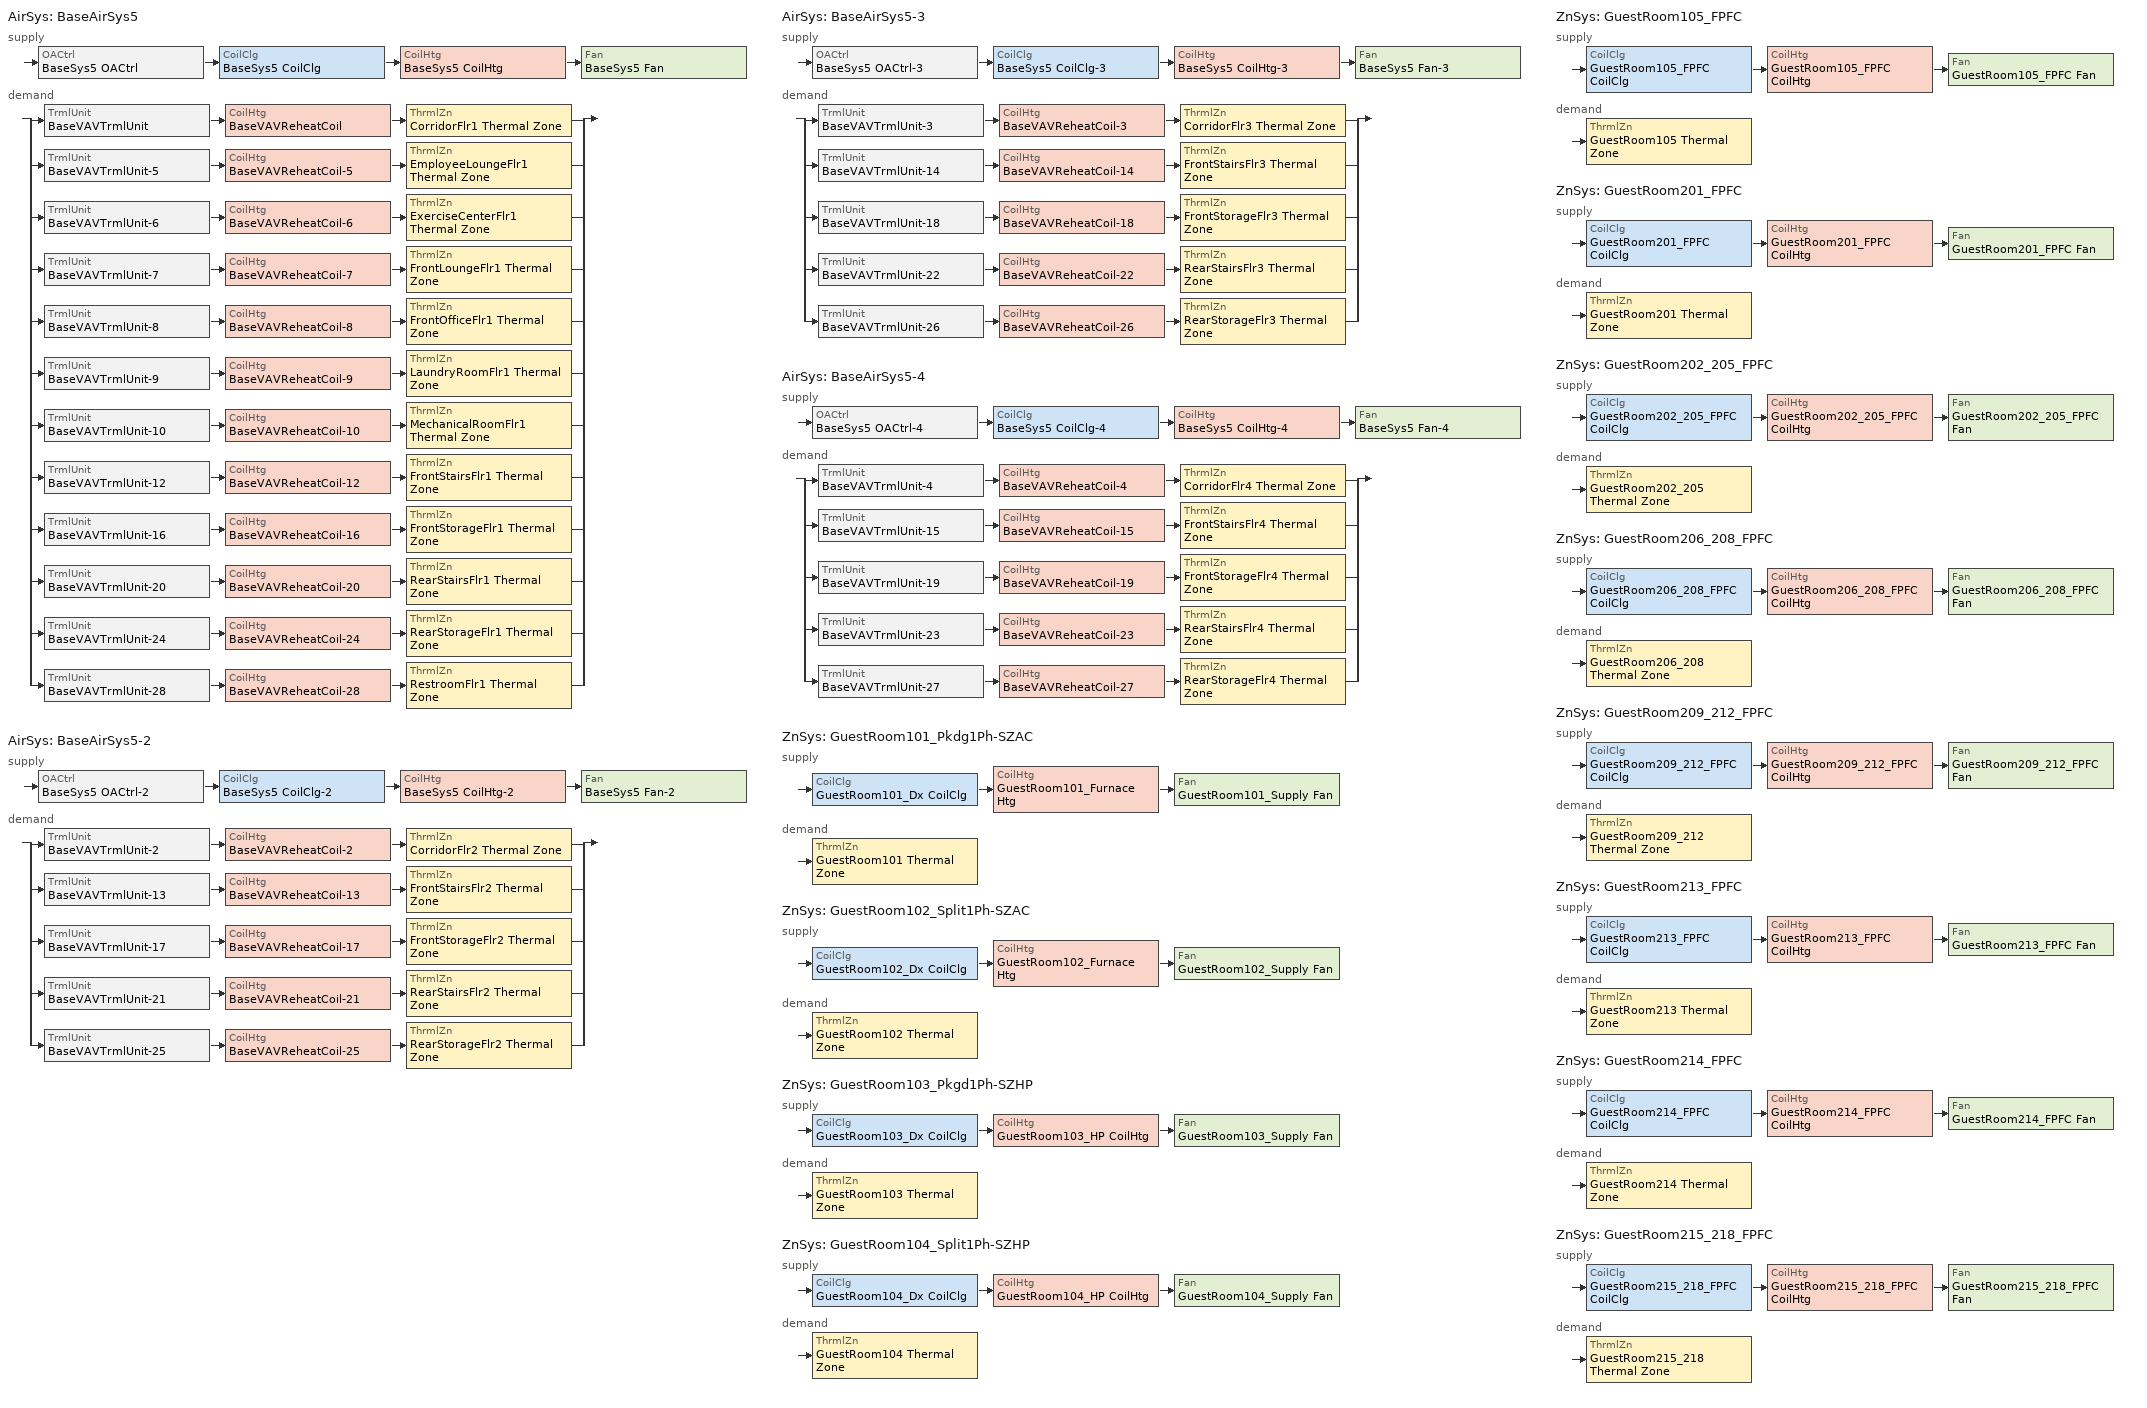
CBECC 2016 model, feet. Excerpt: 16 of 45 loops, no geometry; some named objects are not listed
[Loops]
AirSys 'BaseAirSys5'
 supply: OACtrl 'BaseSys5 OACtrl' > CoilClg 'BaseSys5 CoilClg' > CoilHtg 'BaseSys5 CoilHtg' > Fan 'BaseSys5 Fan'
 demand: split
  | TrmlUnit 'BaseVAVTrmlUnit' > CoilHtg 'BaseVAVReheatCoil' > ThrmlZn 'CorridorFlr1 Thermal Zone'
  | TrmlUnit 'BaseVAVTrmlUnit-5' > CoilHtg 'BaseVAVReheatCoil-5' > ThrmlZn 'EmployeeLoungeFlr1 Thermal Zone'
  | TrmlUnit 'BaseVAVTrmlUnit-6' > CoilHtg 'BaseVAVReheatCoil-6' > ThrmlZn 'ExerciseCenterFlr1 Thermal Zone'
  | TrmlUnit 'BaseVAVTrmlUnit-7' > CoilHtg 'BaseVAVReheatCoil-7' > ThrmlZn 'FrontLoungeFlr1 Thermal Zone'
  | TrmlUnit 'BaseVAVTrmlUnit-8' > CoilHtg 'BaseVAVReheatCoil-8' > ThrmlZn 'FrontOfficeFlr1 Thermal Zone'
  | TrmlUnit 'BaseVAVTrmlUnit-9' > CoilHtg 'BaseVAVReheatCoil-9' > ThrmlZn 'LaundryRoomFlr1 Thermal Zone'
  | TrmlUnit 'BaseVAVTrmlUnit-10' > CoilHtg 'BaseVAVReheatCoil-10' > ThrmlZn 'MechanicalRoomFlr1 Thermal Zone'
  | TrmlUnit 'BaseVAVTrmlUnit-12' > CoilHtg 'BaseVAVReheatCoil-12' > ThrmlZn 'FrontStairsFlr1 Thermal Zone'
  | TrmlUnit 'BaseVAVTrmlUnit-16' > CoilHtg 'BaseVAVReheatCoil-16' > ThrmlZn 'FrontStorageFlr1 Thermal Zone'
  | TrmlUnit 'BaseVAVTrmlUnit-20' > CoilHtg 'BaseVAVReheatCoil-20' > ThrmlZn 'RearStairsFlr1 Thermal Zone'
  | TrmlUnit 'BaseVAVTrmlUnit-24' > CoilHtg 'BaseVAVReheatCoil-24' > ThrmlZn 'RearStorageFlr1 Thermal Zone'
  | TrmlUnit 'BaseVAVTrmlUnit-28' > CoilHtg 'BaseVAVReheatCoil-28' > ThrmlZn 'RestroomFlr1 Thermal Zone'
AirSys 'BaseAirSys5-2'
 supply: OACtrl 'BaseSys5 OACtrl-2' > CoilClg 'BaseSys5 CoilClg-2' > CoilHtg 'BaseSys5 CoilHtg-2' > Fan 'BaseSys5 Fan-2'
 demand: split
  | TrmlUnit 'BaseVAVTrmlUnit-2' > CoilHtg 'BaseVAVReheatCoil-2' > ThrmlZn 'CorridorFlr2 Thermal Zone'
  | TrmlUnit 'BaseVAVTrmlUnit-13' > CoilHtg 'BaseVAVReheatCoil-13' > ThrmlZn 'FrontStairsFlr2 Thermal Zone'
  | TrmlUnit 'BaseVAVTrmlUnit-17' > CoilHtg 'BaseVAVReheatCoil-17' > ThrmlZn 'FrontStorageFlr2 Thermal Zone'
  | TrmlUnit 'BaseVAVTrmlUnit-21' > CoilHtg 'BaseVAVReheatCoil-21' > ThrmlZn 'RearStairsFlr2 Thermal Zone'
  | TrmlUnit 'BaseVAVTrmlUnit-25' > CoilHtg 'BaseVAVReheatCoil-25' > ThrmlZn 'RearStorageFlr2 Thermal Zone'
AirSys 'BaseAirSys5-3'
 supply: OACtrl 'BaseSys5 OACtrl-3' > CoilClg 'BaseSys5 CoilClg-3' > CoilHtg 'BaseSys5 CoilHtg-3' > Fan 'BaseSys5 Fan-3'
 demand: split
  | TrmlUnit 'BaseVAVTrmlUnit-3' > CoilHtg 'BaseVAVReheatCoil-3' > ThrmlZn 'CorridorFlr3 Thermal Zone'
  | TrmlUnit 'BaseVAVTrmlUnit-14' > CoilHtg 'BaseVAVReheatCoil-14' > ThrmlZn 'FrontStairsFlr3 Thermal Zone'
  | TrmlUnit 'BaseVAVTrmlUnit-18' > CoilHtg 'BaseVAVReheatCoil-18' > ThrmlZn 'FrontStorageFlr3 Thermal Zone'
  | TrmlUnit 'BaseVAVTrmlUnit-22' > CoilHtg 'BaseVAVReheatCoil-22' > ThrmlZn 'RearStairsFlr3 Thermal Zone'
  | TrmlUnit 'BaseVAVTrmlUnit-26' > CoilHtg 'BaseVAVReheatCoil-26' > ThrmlZn 'RearStorageFlr3 Thermal Zone'
AirSys 'BaseAirSys5-4'
 supply: OACtrl 'BaseSys5 OACtrl-4' > CoilClg 'BaseSys5 CoilClg-4' > CoilHtg 'BaseSys5 CoilHtg-4' > Fan 'BaseSys5 Fan-4'
 demand: split
  | TrmlUnit 'BaseVAVTrmlUnit-4' > CoilHtg 'BaseVAVReheatCoil-4' > ThrmlZn 'CorridorFlr4 Thermal Zone'
  | TrmlUnit 'BaseVAVTrmlUnit-15' > CoilHtg 'BaseVAVReheatCoil-15' > ThrmlZn 'FrontStairsFlr4 Thermal Zone'
  | TrmlUnit 'BaseVAVTrmlUnit-19' > CoilHtg 'BaseVAVReheatCoil-19' > ThrmlZn 'FrontStorageFlr4 Thermal Zone'
  | TrmlUnit 'BaseVAVTrmlUnit-23' > CoilHtg 'BaseVAVReheatCoil-23' > ThrmlZn 'RearStairsFlr4 Thermal Zone'
  | TrmlUnit 'BaseVAVTrmlUnit-27' > CoilHtg 'BaseVAVReheatCoil-27' > ThrmlZn 'RearStorageFlr4 Thermal Zone'
ZnSys 'GuestRoom101_Pkdg1Ph-SZAC'
 supply: CoilClg 'GuestRoom101_Dx CoilClg' > CoilHtg 'GuestRoom101_Furnace Htg' > Fan 'GuestRoom101_Supply Fan'
 demand: ThrmlZn 'GuestRoom101 Thermal Zone'
ZnSys 'GuestRoom102_Split1Ph-SZAC'
 supply: CoilClg 'GuestRoom102_Dx CoilClg' > CoilHtg 'GuestRoom102_Furnace Htg' > Fan 'GuestRoom102_Supply Fan'
 demand: ThrmlZn 'GuestRoom102 Thermal Zone'
ZnSys 'GuestRoom103_Pkgd1Ph-SZHP'
 supply: CoilClg 'GuestRoom103_Dx CoilClg' > CoilHtg 'GuestRoom103_HP CoilHtg' > Fan 'GuestRoom103_Supply Fan'
 demand: ThrmlZn 'GuestRoom103 Thermal Zone'
ZnSys 'GuestRoom104_Split1Ph-SZHP'
 supply: CoilClg 'GuestRoom104_Dx CoilClg' > CoilHtg 'GuestRoom104_HP CoilHtg' > Fan 'GuestRoom104_Supply Fan'
 demand: ThrmlZn 'GuestRoom104 Thermal Zone'
ZnSys 'GuestRoom105_FPFC'
 supply: CoilClg 'GuestRoom105_FPFC CoilClg' > CoilHtg 'GuestRoom105_FPFC CoilHtg' > Fan 'GuestRoom105_FPFC Fan'
 demand: ThrmlZn 'GuestRoom105 Thermal Zone'
ZnSys 'GuestRoom201_FPFC'
 supply: CoilClg 'GuestRoom201_FPFC CoilClg' > CoilHtg 'GuestRoom201_FPFC CoilHtg' > Fan 'GuestRoom201_FPFC Fan'
 demand: ThrmlZn 'GuestRoom201 Thermal Zone'
ZnSys 'GuestRoom202_205_FPFC'
 supply: CoilClg 'GuestRoom202_205_FPFC CoilClg' > CoilHtg 'GuestRoom202_205_FPFC CoilHtg' > Fan 'GuestRoom202_205_FPFC Fan'
 demand: ThrmlZn 'GuestRoom202_205 Thermal Zone'
ZnSys 'GuestRoom206_208_FPFC'
 supply: CoilClg 'GuestRoom206_208_FPFC CoilClg' > CoilHtg 'GuestRoom206_208_FPFC CoilHtg' > Fan 'GuestRoom206_208_FPFC Fan'
 demand: ThrmlZn 'GuestRoom206_208 Thermal Zone'
ZnSys 'GuestRoom209_212_FPFC'
 supply: CoilClg 'GuestRoom209_212_FPFC CoilClg' > CoilHtg 'GuestRoom209_212_FPFC CoilHtg' > Fan 'GuestRoom209_212_FPFC Fan'
 demand: ThrmlZn 'GuestRoom209_212 Thermal Zone'
ZnSys 'GuestRoom213_FPFC'
 supply: CoilClg 'GuestRoom213_FPFC CoilClg' > CoilHtg 'GuestRoom213_FPFC CoilHtg' > Fan 'GuestRoom213_FPFC Fan'
 demand: ThrmlZn 'GuestRoom213 Thermal Zone'
ZnSys 'GuestRoom214_FPFC'
 supply: CoilClg 'GuestRoom214_FPFC CoilClg' > CoilHtg 'GuestRoom214_FPFC CoilHtg' > Fan 'GuestRoom214_FPFC Fan'
 demand: ThrmlZn 'GuestRoom214 Thermal Zone'
ZnSys 'GuestRoom215_218_FPFC'
 supply: CoilClg 'GuestRoom215_218_FPFC CoilClg' > CoilHtg 'GuestRoom215_218_FPFC CoilHtg' > Fan 'GuestRoom215_218_FPFC Fan'
 demand: ThrmlZn 'GuestRoom215_218 Thermal Zone'
[AirSys] Type=PVAV; CtrlSysType=DDCToZone; ReheatCtrlMthd=DualMaximum; OptStart=1; ClRstSupHi=60
Name | AirFlowPerSqFt | AirFlowPerTon
BaseAirSys5 | 1.5 | 339
BaseAirSys5-2 | 0.772 | 313.5
BaseAirSys5-3 | 0.785 | 313.4
BaseAirSys5-4 | 0.807 | 313.7
[AirSeg] Path=Ducted
Name | Sys | Type
BaseSys5 SupAirSeg | BaseAirSys5 | Supply
BaseSys5 RetAirSeg | BaseAirSys5 | Return
BaseSys5 SupAirSeg-2 | BaseAirSys5-2 | Supply
BaseSys5 RetAirSeg-2 | BaseAirSys5-2 | Return
BaseSys5 SupAirSeg-3 | BaseAirSys5-3 | Supply
BaseSys5 RetAirSeg-3 | BaseAirSys5-3 | Return
BaseSys5 SupAirSeg-4 | BaseAirSys5-4 | Supply
BaseSys5 RetAirSeg-4 | BaseAirSys5-4 | Return
[CoilClg]
BaseSys5 CoilClg: Sys=BaseAirSys5; Type=DirectExpansion; FuelSrc=Electric
BaseSys5 CoilClg-2: Sys=BaseAirSys5-2; Type=DirectExpansion; FuelSrc=Electric
BaseSys5 CoilClg-3: Sys=BaseAirSys5-3; Type=DirectExpansion; FuelSrc=Electric
BaseSys5 CoilClg-4: Sys=BaseAirSys5-4; Type=DirectExpansion; FuelSrc=Electric
GuestRoom101_Dx CoilClg: Sys=GuestRoom101_Pkdg1Ph-SZAC; Type=DirectExpansion; DXSEER=13; DXEER=10.8; BypassMinEffCheck=1
GuestRoom102_Dx CoilClg: Sys=GuestRoom102_Split1Ph-SZAC; Type=DirectExpansion
GuestRoom103_Dx CoilClg: Sys=GuestRoom103_Pkgd1Ph-SZHP; Type=DirectExpansion
GuestRoom104_Dx CoilClg: Sys=GuestRoom104_Split1Ph-SZHP; Type=DirectExpansion
GuestRoom105_FPFC CoilClg: Sys=GuestRoom105_FPFC; Type=ChilledWater; FluidSegInRef=BaseChWPrimSupSeg; FluidSegOutRef=BaseChWPrimRetSeg
GuestRoom201_FPFC CoilClg: Sys=GuestRoom201_FPFC; Type=ChilledWater; FluidSegInRef=BaseChWPrimSupSeg; FluidSegOutRef=BaseChWPrimRetSeg
GuestRoom202_205_FPFC CoilClg: Sys=GuestRoom202_205_FPFC; Type=ChilledWater; FluidSegInRef=BaseChWPrimSupSeg; FluidSegOutRef=BaseChWPrimRetSeg
GuestRoom206_208_FPFC CoilClg: Sys=GuestRoom206_208_FPFC; Type=ChilledWater; FluidSegInRef=BaseChWPrimSupSeg; FluidSegOutRef=BaseChWPrimRetSeg
GuestRoom209_212_FPFC CoilClg: Sys=GuestRoom209_212_FPFC; Type=ChilledWater; FluidSegInRef=BaseChWPrimSupSeg; FluidSegOutRef=BaseChWPrimRetSeg
GuestRoom213_FPFC CoilClg: Sys=GuestRoom213_FPFC; Type=ChilledWater; FluidSegInRef=BaseChWPrimSupSeg; FluidSegOutRef=BaseChWPrimRetSeg
GuestRoom214_FPFC CoilClg: Sys=GuestRoom214_FPFC; Type=ChilledWater; FluidSegInRef=BaseChWPrimSupSeg; FluidSegOutRef=BaseChWPrimRetSeg
GuestRoom215_218_FPFC CoilClg: Sys=GuestRoom215_218_FPFC; Type=ChilledWater; FluidSegInRef=BaseChWPrimSupSeg; FluidSegOutRef=BaseChWPrimRetSeg
[CoilHtg]
Name | Sys | Type | FluidSegInRef | FluidSegOutRef
BaseSys5 CoilHtg; BaseVAVReheatCoil; BaseVAVReheatCoil-5; BaseVAVReheatCoil-6; BaseVAVReheatCoil-7; BaseVAVReheatCoil-8; BaseVAVReheatCoil-9; BaseVAVReheatCoil-10; BaseVAVReheatCoil-12; BaseVAVReheatCoil-16; BaseVAVReheatCoil-20; BaseVAVReheatCoil-24; BaseVAVReheatCoil-28 | BaseAirSys5 | HotWater | BaseHWPrimSupSeg | BaseHWPrimRetSeg
BaseSys5 CoilHtg-2; BaseVAVReheatCoil-2; BaseVAVReheatCoil-13; BaseVAVReheatCoil-17; BaseVAVReheatCoil-21; BaseVAVReheatCoil-25 | BaseAirSys5-2 | HotWater | BaseHWPrimSupSeg | BaseHWPrimRetSeg
BaseSys5 CoilHtg-3; BaseVAVReheatCoil-3; BaseVAVReheatCoil-14; BaseVAVReheatCoil-18; BaseVAVReheatCoil-22; BaseVAVReheatCoil-26 | BaseAirSys5-3 | HotWater | BaseHWPrimSupSeg | BaseHWPrimRetSeg
BaseSys5 CoilHtg-4; BaseVAVReheatCoil-4; BaseVAVReheatCoil-15; BaseVAVReheatCoil-19; BaseVAVReheatCoil-23; BaseVAVReheatCoil-27 | BaseAirSys5-4 | HotWater | BaseHWPrimSupSeg | BaseHWPrimRetSeg
GuestRoom101_Furnace Htg | GuestRoom101_Pkdg1Ph-SZAC | Furnace
GuestRoom102_Furnace Htg | GuestRoom102_Split1Ph-SZAC | Furnace
GuestRoom103_HP CoilHtg | GuestRoom103_Pkgd1Ph-SZHP | HeatPump
GuestRoom104_HP CoilHtg | GuestRoom104_Split1Ph-SZHP | HeatPump
GuestRoom105_FPFC CoilHtg | GuestRoom105_FPFC | HotWater | BaseHWPrimSupSeg | BaseHWPrimRetSeg
GuestRoom201_FPFC CoilHtg | GuestRoom201_FPFC | HotWater | BaseHWPrimSupSeg | BaseHWPrimRetSeg
GuestRoom202_205_FPFC CoilHtg | GuestRoom202_205_FPFC | HotWater | BaseHWPrimSupSeg | BaseHWPrimRetSeg
GuestRoom206_208_FPFC CoilHtg | GuestRoom206_208_FPFC | HotWater | BaseHWPrimSupSeg | BaseHWPrimRetSeg
GuestRoom209_212_FPFC CoilHtg | GuestRoom209_212_FPFC | HotWater | BaseHWPrimSupSeg | BaseHWPrimRetSeg
GuestRoom213_FPFC CoilHtg | GuestRoom213_FPFC | HotWater | BaseHWPrimSupSeg | BaseHWPrimRetSeg
GuestRoom214_FPFC CoilHtg | GuestRoom214_FPFC | HotWater | BaseHWPrimSupSeg | BaseHWPrimRetSeg
GuestRoom215_218_FPFC CoilHtg | GuestRoom215_218_FPFC | HotWater | BaseHWPrimSupSeg | BaseHWPrimRetSeg
[Fan]
Name | Sys | CtrlMthd | ModelingMthd
BaseSys5 Fan | BaseAirSys5 | VariableSpeedDrive
BaseSys5 Fan-2 | BaseAirSys5-2 | VariableSpeedDrive
BaseSys5 Fan-3 | BaseAirSys5-3 | VariableSpeedDrive
BaseSys5 Fan-4 | BaseAirSys5-4 | VariableSpeedDrive
GuestRoom101_Supply Fan | GuestRoom101_Pkdg1Ph-SZAC | ConstantVolume
GuestRoom102_Supply Fan | GuestRoom102_Split1Ph-SZAC | ConstantVolume
GuestRoom103_Supply Fan | GuestRoom103_Pkgd1Ph-SZHP | ConstantVolume
GuestRoom104_Supply Fan | GuestRoom104_Split1Ph-SZHP | ConstantVolume
GuestRoom105_FPFC Fan | GuestRoom105_FPFC | ConstantVolume | PowerPerUnitFlow
GuestRoom201_FPFC Fan | GuestRoom201_FPFC | ConstantVolume | PowerPerUnitFlow
GuestRoom202_205_FPFC Fan | GuestRoom202_205_FPFC | ConstantVolume | PowerPerUnitFlow
GuestRoom206_208_FPFC Fan | GuestRoom206_208_FPFC | ConstantVolume | PowerPerUnitFlow
GuestRoom209_212_FPFC Fan | GuestRoom209_212_FPFC | ConstantVolume | PowerPerUnitFlow
GuestRoom213_FPFC Fan | GuestRoom213_FPFC | ConstantVolume | PowerPerUnitFlow
GuestRoom214_FPFC Fan | GuestRoom214_FPFC | ConstantVolume | PowerPerUnitFlow
GuestRoom215_218_FPFC Fan | GuestRoom215_218_FPFC | ConstantVolume | PowerPerUnitFlow
[TrmlUnit] Type=VAVReheatBox
Name | Sys | ZnServedRef | PriAirSegRef | PriAirFlowMax
BaseVAVTrmlUnit | BaseAirSys5 | CorridorFlr1 Thermal Zone | BaseSys5 SupAirSeg
BaseVAVTrmlUnit-5 | BaseAirSys5 | EmployeeLoungeFlr1 Thermal Zone | BaseSys5 SupAirSeg
BaseVAVTrmlUnit-6 | BaseAirSys5 | ExerciseCenterFlr1 Thermal Zone | BaseSys5 SupAirSeg
BaseVAVTrmlUnit-7 | BaseAirSys5 | FrontLoungeFlr1 Thermal Zone | BaseSys5 SupAirSeg | 3000
BaseVAVTrmlUnit-8 | BaseAirSys5 | FrontOfficeFlr1 Thermal Zone | BaseSys5 SupAirSeg
BaseVAVTrmlUnit-9 | BaseAirSys5 | LaundryRoomFlr1 Thermal Zone | BaseSys5 SupAirSeg
BaseVAVTrmlUnit-10 | BaseAirSys5 | MechanicalRoomFlr1 Thermal Zone | BaseSys5 SupAirSeg
BaseVAVTrmlUnit-12 | BaseAirSys5 | FrontStairsFlr1 Thermal Zone | BaseSys5 SupAirSeg
BaseVAVTrmlUnit-16 | BaseAirSys5 | FrontStorageFlr1 Thermal Zone | BaseSys5 SupAirSeg
BaseVAVTrmlUnit-20 | BaseAirSys5 | RearStairsFlr1 Thermal Zone | BaseSys5 SupAirSeg
BaseVAVTrmlUnit-24 | BaseAirSys5 | RearStorageFlr1 Thermal Zone | BaseSys5 SupAirSeg
BaseVAVTrmlUnit-28 | BaseAirSys5 | RestroomFlr1 Thermal Zone | BaseSys5 SupAirSeg
BaseVAVTrmlUnit-2 | BaseAirSys5-2 | CorridorFlr2 Thermal Zone | BaseSys5 SupAirSeg-2
BaseVAVTrmlUnit-13 | BaseAirSys5-2 | FrontStairsFlr2 Thermal Zone | BaseSys5 SupAirSeg-2
BaseVAVTrmlUnit-17 | BaseAirSys5-2 | FrontStorageFlr2 Thermal Zone | BaseSys5 SupAirSeg-2
BaseVAVTrmlUnit-21 | BaseAirSys5-2 | RearStairsFlr2 Thermal Zone | BaseSys5 SupAirSeg-2
BaseVAVTrmlUnit-25 | BaseAirSys5-2 | RearStorageFlr2 Thermal Zone | BaseSys5 SupAirSeg-2
BaseVAVTrmlUnit-3 | BaseAirSys5-3 | CorridorFlr3 Thermal Zone | BaseSys5 SupAirSeg-3
BaseVAVTrmlUnit-14 | BaseAirSys5-3 | FrontStairsFlr3 Thermal Zone | BaseSys5 SupAirSeg-3
BaseVAVTrmlUnit-18 | BaseAirSys5-3 | FrontStorageFlr3 Thermal Zone | BaseSys5 SupAirSeg-3
BaseVAVTrmlUnit-22 | BaseAirSys5-3 | RearStairsFlr3 Thermal Zone | BaseSys5 SupAirSeg-3
BaseVAVTrmlUnit-26 | BaseAirSys5-3 | RearStorageFlr3 Thermal Zone | BaseSys5 SupAirSeg-3
BaseVAVTrmlUnit-4 | BaseAirSys5-4 | CorridorFlr4 Thermal Zone | BaseSys5 SupAirSeg-4
BaseVAVTrmlUnit-15 | BaseAirSys5-4 | FrontStairsFlr4 Thermal Zone | BaseSys5 SupAirSeg-4
BaseVAVTrmlUnit-19 | BaseAirSys5-4 | FrontStorageFlr4 Thermal Zone | BaseSys5 SupAirSeg-4
BaseVAVTrmlUnit-23 | BaseAirSys5-4 | RearStairsFlr4 Thermal Zone | BaseSys5 SupAirSeg-4
BaseVAVTrmlUnit-27 | BaseAirSys5-4 | RearStorageFlr4 Thermal Zone | BaseSys5 SupAirSeg-4
[OACtrl] EconoCtrlMthd=DifferentialDryBulb; EconoIntegration=Integrated
Name | Sys | AirSegSupRef | AirSegRetRef
BaseSys5 OACtrl | BaseAirSys5 | BaseSys5 SupAirSeg | BaseSys5 RetAirSeg
BaseSys5 OACtrl-2 | BaseAirSys5-2 | BaseSys5 SupAirSeg-2 | BaseSys5 RetAirSeg-2
BaseSys5 OACtrl-3 | BaseAirSys5-3 | BaseSys5 SupAirSeg-3 | BaseSys5 RetAirSeg-3
BaseSys5 OACtrl-4 | BaseAirSys5-4 | BaseSys5 SupAirSeg-4 | BaseSys5 RetAirSeg-4
[ZnSys] AvailSchRef=ResidentialLiving HVACAvail
Name | Type | SubType | Cnt
GuestRoom101_Pkdg1Ph-SZAC | SZAC | Packaged1Phase
GuestRoom102_Split1Ph-SZAC | SZAC | Split1Phase
GuestRoom103_Pkgd1Ph-SZHP | SZHP | Packaged1Phase
GuestRoom104_Split1Ph-SZHP | SZHP | Split1Phase
GuestRoom105_FPFC; GuestRoom201_FPFC; GuestRoom213_FPFC; GuestRoom214_FPFC | FPFC
GuestRoom202_205_FPFC; GuestRoom209_212_FPFC; GuestRoom215_218_FPFC | FPFC |  | 4
GuestRoom206_208_FPFC | FPFC |  | 3
[SchDay] Hr=( 1, 1, 1, 1, 1, 1, 1, 1, 1, 1, 1, 1, 1, 1, 1, 1, 1, 1, 1, 1, 1, 1, 1, 1 )
Name | Type
OnDay | Fraction
ResidentialLivingHVACAvailSun; ResidentialLivingHVACAvailWD; ResidentialLivingHVACAvailSat | OnOff
[Sch]
ResidentialLiving HVACAvail: Type=OnOff; EndMonth[1]=12; EndDay[1]=31; SchWeekRef[1]=ResidentialLivingHVACAvailWk
[SchWeek]
ResidentialLivingHVACAvailWk: Type=OnOff; SchDaySunRef=ResidentialLivingHVACAvailSun; SchDayMonRef=ResidentialLivingHVACAvailWD; SchDayTueRef=ResidentialLivingHVACAvailWD; SchDayWedRef=ResidentialLivingHVACAvailWD; SchDayThuRef=ResidentialLivingHVACAvailWD; SchDayFriRef=ResidentialLivingHVACAvailWD; SchDaySatRef=ResidentialLivingHVACAvailSat; SchDayHolRef=ResidentialLivingHVACAvailSun; SchDayClgDDRef=OnDay; SchDayHtgDDRef=OnDay
